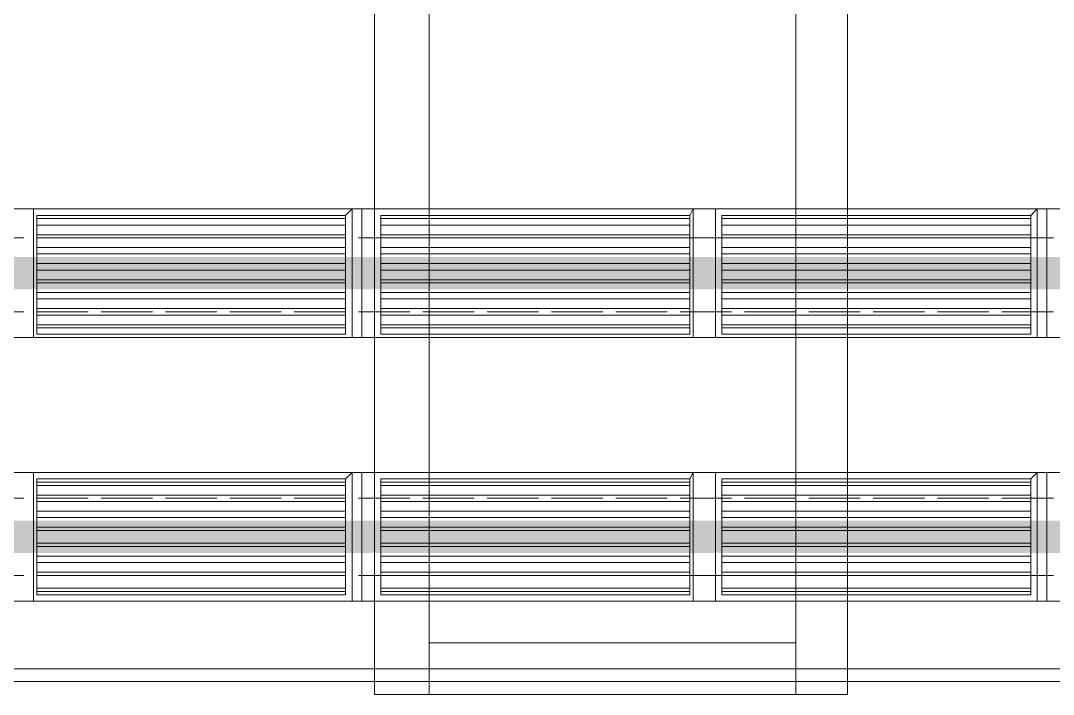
# Model space of a CAD drawing. Header units: millimetres. Extents: x 2315 to 4619, y 1334 to 1897.
# Drawn here: x 3820.27 to 3839.87, y 1503.7 to 1516.51 of the extents above; entities that cross this region are included whole.
import ezdxf

# ---------------------------------------------------------------- set-up
doc = ezdxf.new("R2010")
doc.units = ezdxf.units.MM
doc.linetypes.add('PDF_IMPORT', pattern=[1, 0.8, -0.2])
for name, color, linetype in [('PDF_3中心线层', 1, 'Continuous'), ('PDF_4', 2, 'Continuous'), ('PDF_9双点划线层', 5, 'Continuous')]:
    doc.layers.add(name, color=color, linetype=linetype)
doc.layers.add('PDF_转运站初步方案', color=7, linetype='Continuous', true_color=0x00b85c)

msp = doc.modelspace()

# ---------------------------------------------------------------- hatches: boundary and pattern name
at = {"layer": 'PDF_转运站初步方案', "true_color": 0x00a5dd, "transparency": 33554559}
for points in [[(3335.528, 1512.011), (3335.528, 1511.4), (4290.164, 1511.4), (4290.164, 1512.011)], [(4290.164, 1506.391), (4290.164, 1507.002), (3343.59, 1507.002), (3343.59, 1506.391)]]:
    msp.add_hatch(color=142, dxfattribs=at).paths.add_polyline_path(points)

# ---------------------------------------------------------------- linework, layer by layer
at = {"layer": 'PDF_3中心线层', "linetype": 'PDF_IMPORT', "lineweight": 18, "ltscale": 1.221622}
for points in [[(3689.859, 1512.377), (4033.013, 1512.377)], [(3689.859, 1510.972), (4033.013, 1510.972)], [(3689.859, 1507.43), (4033.013, 1507.43)], [(3689.859, 1505.964), (4033.013, 1505.964)], [(3689.859, 1504.192), (4033.013, 1504.192)]]:
    msp.add_lwpolyline(points, dxfattribs=at)
at = {"layer": 'PDF_4', "lineweight": 18}
for points in [[(3813.793, 1510.484), (3826.742, 1510.484), (3826.742, 1512.927), (3813.793, 1512.927)], [(3826.742, 1510.484), (3839.752, 1510.484), (3839.752, 1512.927), (3826.742, 1512.927)], [(3839.752, 1510.484), (3852.762, 1510.484), (3852.762, 1512.927), (3839.752, 1512.927)], [(3813.793, 1505.475), (3826.742, 1505.475), (3826.742, 1507.918), (3813.793, 1507.918)], [(3826.742, 1505.475), (3839.752, 1505.475), (3839.752, 1507.918), (3826.742, 1507.918)], [(3839.752, 1505.475), (3852.762, 1505.475), (3852.762, 1507.918), (3839.752, 1507.918)]]:
    msp.add_lwpolyline(points, close=True, dxfattribs=at)
at = {"layer": 'PDF_9双点划线层', "lineweight": 20}
for points in [[(3820.512, 1510.484), (3820.512, 1512.927), (3826.559, 1512.927), (3826.559, 1510.484)], [(3826.986, 1510.484), (3826.986, 1512.927), (3833.033, 1512.927), (3833.033, 1510.484)], [(3833.461, 1510.484), (3833.461, 1512.927), (3839.569, 1512.927), (3839.569, 1510.484)], [(3820.573, 1510.545), (3820.573, 1512.805), (3826.437, 1512.805), (3826.437, 1510.545)], [(3827.108, 1510.545), (3827.108, 1512.805), (3832.972, 1512.805), (3832.972, 1510.545)], [(3833.583, 1510.545), (3833.583, 1512.805), (3839.447, 1512.805), (3839.447, 1510.545)], [(3820.512, 1505.475), (3820.512, 1507.918), (3826.559, 1507.918), (3826.559, 1505.475)], [(3820.573, 1505.597), (3820.573, 1507.796), (3826.437, 1507.796), (3826.437, 1505.597)], [(3826.986, 1505.475), (3826.986, 1507.918), (3833.033, 1507.918), (3833.033, 1505.475)], [(3827.108, 1505.597), (3827.108, 1507.796), (3832.972, 1507.796), (3832.972, 1505.597)], [(3833.461, 1505.475), (3833.461, 1507.918), (3839.569, 1507.918), (3839.569, 1505.475)], [(3833.583, 1505.597), (3833.583, 1507.796), (3839.447, 1507.796), (3839.447, 1505.597)]]:
    msp.add_lwpolyline(points, close=True, dxfattribs=at)
for points in [[(3826.559, 1512.927), (3826.437, 1512.805)], [(3833.033, 1512.927), (3832.972, 1512.805)], [(3839.569, 1512.927), (3839.447, 1512.805)], [(3826.437, 1512.744), (3820.573, 1512.744)], [(3832.972, 1512.744), (3827.108, 1512.744)], [(3839.447, 1512.744), (3833.583, 1512.744)], [(3826.437, 1512.622), (3820.573, 1512.622)], [(3832.972, 1512.622), (3827.108, 1512.622)], [(3839.447, 1512.622), (3833.583, 1512.622)], [(3826.437, 1512.438), (3820.573, 1512.438)], [(3826.437, 1512.377), (3820.573, 1512.377)], [(3832.972, 1512.438), (3827.108, 1512.438)], [(3832.972, 1512.377), (3827.108, 1512.377)], [(3839.447, 1512.438), (3833.583, 1512.438)], [(3839.447, 1512.377), (3833.583, 1512.377)], [(3826.437, 1512.194), (3820.573, 1512.194)], [(3832.972, 1512.194), (3827.108, 1512.194)], [(3839.447, 1512.194), (3833.583, 1512.194)], [(3826.437, 1512.072), (3820.573, 1512.072)], [(3832.972, 1512.072), (3827.108, 1512.072)], [(3839.447, 1512.072), (3833.583, 1512.072)], [(3826.437, 1511.889), (3820.573, 1511.889)], [(3826.437, 1511.767), (3820.573, 1511.767)], [(3832.972, 1511.889), (3827.108, 1511.889)], [(3832.972, 1511.767), (3827.108, 1511.767)], [(3839.447, 1511.889), (3833.583, 1511.889)], [(3839.447, 1511.767), (3833.583, 1511.767)], [(3826.437, 1511.583), (3820.573, 1511.583)], [(3826.437, 1511.522), (3820.573, 1511.522)], [(3832.972, 1511.583), (3827.108, 1511.583)], [(3832.972, 1511.522), (3827.108, 1511.522)], [(3839.447, 1511.583), (3833.583, 1511.583)], [(3839.447, 1511.522), (3833.583, 1511.522)], [(3826.437, 1511.339), (3820.573, 1511.339)], [(3832.972, 1511.339), (3827.108, 1511.339)], [(3839.447, 1511.339), (3833.583, 1511.339)], [(3826.437, 1511.217), (3820.573, 1511.217)], [(3832.972, 1511.217), (3827.108, 1511.217)], [(3839.447, 1511.217), (3833.583, 1511.217)], [(3826.437, 1511.034), (3820.573, 1511.034)], [(3832.972, 1511.034), (3827.108, 1511.034)], [(3839.447, 1511.034), (3833.583, 1511.034)], [(3826.437, 1510.911), (3820.573, 1510.911)], [(3826.437, 1510.728), (3820.573, 1510.728)], [(3832.972, 1510.911), (3827.108, 1510.911)], [(3832.972, 1510.728), (3827.108, 1510.728)], [(3839.447, 1510.911), (3833.583, 1510.911)], [(3839.447, 1510.728), (3833.583, 1510.728)], [(3826.437, 1510.667), (3820.573, 1510.667)], [(3832.972, 1510.667), (3827.108, 1510.667)], [(3839.447, 1510.667), (3833.583, 1510.667)], [(3826.559, 1510.484), (3820.512, 1510.484)], [(3833.033, 1510.484), (3826.986, 1510.484)], [(3839.569, 1510.484), (3833.461, 1510.484)], [(3826.559, 1507.918), (3826.437, 1507.796)], [(3833.033, 1507.918), (3832.972, 1507.796)], [(3839.569, 1507.918), (3839.447, 1507.796)], [(3826.437, 1507.735), (3820.573, 1507.735)], [(3826.437, 1507.674), (3820.573, 1507.674)], [(3832.972, 1507.735), (3827.108, 1507.735)], [(3832.972, 1507.674), (3827.108, 1507.674)], [(3839.447, 1507.735), (3833.583, 1507.735)], [(3839.447, 1507.674), (3833.583, 1507.674)], [(3826.437, 1507.491), (3820.573, 1507.491)], [(3832.972, 1507.491), (3827.108, 1507.491)], [(3839.447, 1507.491), (3833.583, 1507.491)], [(3826.437, 1507.369), (3820.573, 1507.369)], [(3832.972, 1507.369), (3827.108, 1507.369)], [(3839.447, 1507.369), (3833.583, 1507.369)], [(3826.437, 1507.185), (3820.573, 1507.185)], [(3826.437, 1507.063), (3820.573, 1507.063)], [(3832.972, 1507.185), (3827.108, 1507.185)], [(3832.972, 1507.063), (3827.108, 1507.063)], [(3839.447, 1507.185), (3833.583, 1507.185)], [(3839.447, 1507.063), (3833.583, 1507.063)], [(3826.437, 1506.88), (3820.573, 1506.88)], [(3826.437, 1506.819), (3820.573, 1506.819)], [(3832.972, 1506.88), (3827.108, 1506.88)], [(3832.972, 1506.819), (3827.108, 1506.819)], [(3839.447, 1506.88), (3833.583, 1506.88)], [(3839.447, 1506.819), (3833.583, 1506.819)], [(3826.437, 1506.575), (3820.573, 1506.575)], [(3826.437, 1506.514), (3820.573, 1506.514)], [(3832.972, 1506.575), (3827.108, 1506.575)], [(3832.972, 1506.514), (3827.108, 1506.514)], [(3839.447, 1506.575), (3833.583, 1506.575)], [(3839.447, 1506.514), (3833.583, 1506.514)], [(3826.437, 1506.33), (3820.573, 1506.33)], [(3832.972, 1506.33), (3827.108, 1506.33)], [(3839.447, 1506.33), (3833.583, 1506.33)], [(3826.437, 1506.208), (3820.573, 1506.208)], [(3826.437, 1506.025), (3820.573, 1506.025)], [(3832.972, 1506.208), (3827.108, 1506.208)], [(3832.972, 1506.025), (3827.108, 1506.025)], [(3839.447, 1506.208), (3833.583, 1506.208)], [(3839.447, 1506.025), (3833.583, 1506.025)], [(3826.437, 1505.964), (3820.573, 1505.964)], [(3832.972, 1505.964), (3827.108, 1505.964)], [(3839.447, 1505.964), (3833.583, 1505.964)], [(3826.437, 1505.72), (3820.573, 1505.72)], [(3826.437, 1505.658), (3820.573, 1505.658)], [(3832.972, 1505.72), (3827.108, 1505.72)], [(3832.972, 1505.658), (3827.108, 1505.658)], [(3839.447, 1505.72), (3833.583, 1505.72)], [(3839.447, 1505.658), (3833.583, 1505.658)], [(3826.559, 1505.475), (3820.512, 1505.475)], [(3833.033, 1505.475), (3826.986, 1505.475)], [(3839.569, 1505.475), (3833.461, 1505.475)]]:
    msp.add_lwpolyline(points, dxfattribs=at)
at = {"layer": 'PDF_转运站初步方案', "color": 1, "lineweight": 18}
for points in [[(3826.986, 1503.704), (3828.025, 1503.704), (3828.025, 1530.702), (3826.986, 1530.702)], [(3826.986, 1503.704), (3828.025, 1503.704), (3828.025, 1530.702), (3826.986, 1530.702)], [(3834.988, 1503.704), (3835.965, 1503.704), (3835.965, 1530.702), (3834.988, 1530.702)], [(3834.988, 1503.704), (3835.965, 1503.704), (3835.965, 1530.702), (3834.988, 1530.702)], [(3828.025, 1503.704), (3834.988, 1503.704), (3834.988, 1504.681), (3828.025, 1504.681)], [(3828.025, 1503.704), (3834.988, 1503.704), (3834.988, 1504.681), (3828.025, 1504.681)]]:
    msp.add_lwpolyline(points, close=True, dxfattribs=at)
at = {"layer": 'PDF_转运站初步方案', "color": 142, "lineweight": 5, "true_color": 0x00a5dd}
msp.add_lwpolyline([(3419.942, 1504.192), (4209.904, 1504.192)], dxfattribs=at)
at = {"layer": 'PDF_转运站初步方案', "color": 6, "lineweight": 18}
msp.add_lwpolyline([(3689.859, 1503.948), (4033.013, 1503.948)], dxfattribs=at)

doc.saveas('drawing.dxf')
